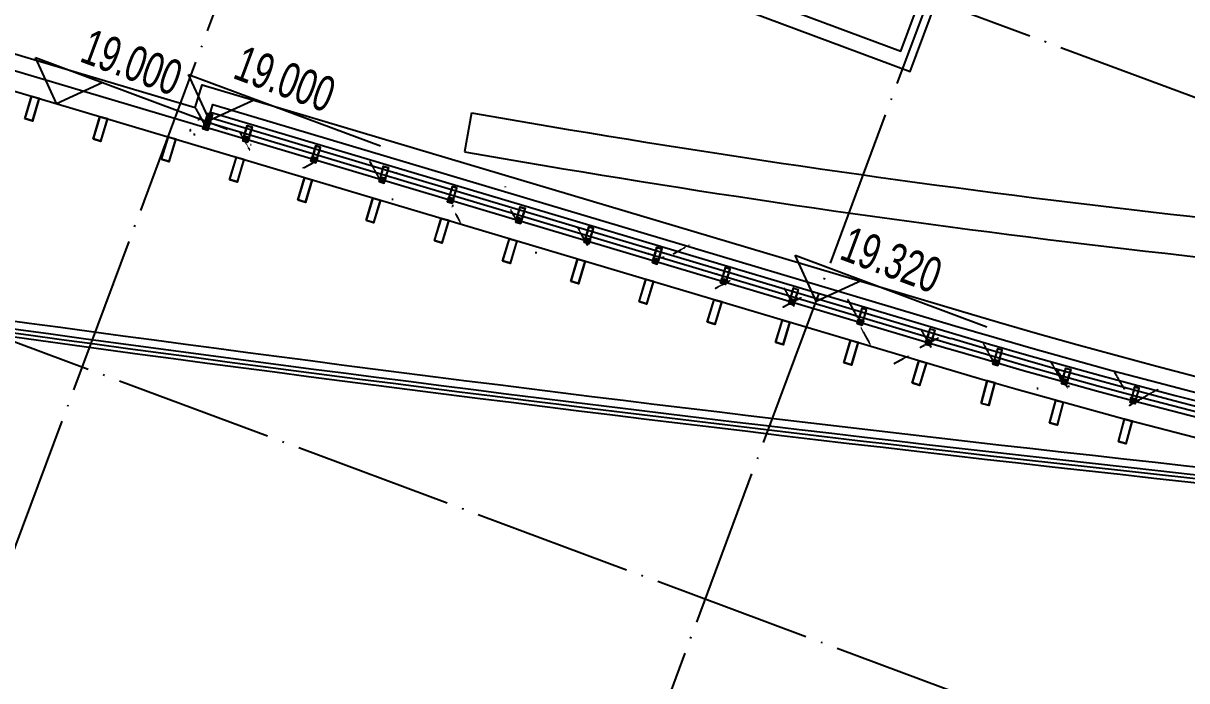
# Model space of a CAD drawing. Header units: millimetres. Extents: x 600121811 to 600690586, y 3472921280 to 3473279938.
# Drawn here: x 600512115 to 600526818, y 3473019964 to 3473028270 of the extents above; entities that cross this region are included whole.
import ezdxf

# ---------------------------------------------------------------- set-up
doc = ezdxf.new("R2010")
doc.units = ezdxf.units.MM
doc.header["$LTSCALE"] = 1000
for name, pattern in [('AX-MALL-GIRD-200$0$DOTE', [2.42, 2, -0.2, 0.02, -0.2]), ('AX-MALL-WALL-GJ$0$AUSGEZOGEN', [0]), ('AX-MALL-WALL-GJ$0$CENTER', [2, 1.25, -0.25, 0.25, -0.25]), ('AX-MALL-WALL-GJ$0$DASHED', [0.75, 0.5, -0.25]), ('AX-MALL-WALL-GJ$0$HIDDEN', [0.375, 0.25, -0.125]), ('AX-MALL-WALL-GJ$0$HIDDEN2', [4.7625, 3.175, -1.5875])]:
    doc.linetypes.add(name, pattern=pattern)
doc.layers.get('0').update_dxf_attribs({"linetype": 'CONTINUOUS'})
for name, color, linetype in [('AX-MALL-GIRD-200$0$A-Grid', 222, 'AX-MALL-GIRD-200$0$DOTE'), ('AX-MALL-GJ-200$0$A-Anno-Note', 241, 'CONTINUOUS'), ('AX-MALL-WALL-GJ$0$A-Anno-Levl', 201, 'CONTINUOUS'), ('AX-MALL-WALL-GJ$0$A-Anno-Note', 241, 'CONTINUOUS'), ('AX-MALL-WALL-GJ$0$A-Curt', 151, 'CONTINUOUS'), ('AX-MALL-WALL-GJ$0$A-Detl-Fine', 152, 'CONTINUOUS'), ('AX-MALL-WALL-GJ$0$A-Detl-Patt', 8, 'CONTINUOUS'), ('AX-MALL-WALL-GJ$0$A-Detl-Thin', 131, 'CONTINUOUS'), ('AX-MALL-WALL-GJ$0$A-SEE', 254, 'CONTINUOUS'), ('AX-MALL-WALL-GJ$0$AE-METL-01', 43, 'CONTINUOUS'), ('AX-MALL-WALL-GJ$0$AP', 3, 'CONTINUOUS'), ('AX-MALL-WALL-GJ$0$DASH', 8, 'AX-MALL-WALL-GJ$0$DASHED'), ('AX-MALL-WALL-GJ$0$FIX', 2, 'CONTINUOUS'), ('AX-MALL-WALL-GJ$0$GASKET', 2, 'CONTINUOUS'), ('AX-MALL-WALL-GJ$0$SF', 1, 'CONTINUOUS'), ('AX-MALL-WALL-GJ$0$TEXT', 2, 'CONTINUOUS')]:
    doc.layers.add(name, color=color, linetype=linetype)
doc.layers.add('AX-MALL-WALL-GJ$0$M-AUX-TO-ARCH', color=1, linetype='CONTINUOUS', plot=False)
doc.styles.add('AX-MALL-WALL-GJ$0$_TCH_DIM', font='zy_en.shx', dxfattribs={"width": 0.7, "bigfont": 'zy_cn.shx'})

# ---------------------------------------------------------------- blocks, each defined once
blk = doc.blocks.new('AX-MALL-GIRD-200')
at = {"layer": 'AX-MALL-GIRD-200$0$A-Grid'}
for p, q in [((600221348.7, 3473141169.5), (600579244.7, 3473007842.7)), ((600218521, 3473133579.1), (600576417, 3473000252.3)), ((600505995.4, 3473005495.7), (600544724.9, 3473109459.4)), ((600513866.9, 3473002563.3), (600552596.5, 3473106527.1))]:
    blk.add_line(p, q, dxfattribs=at)
blk = doc.blocks.new('AX-MALL-WALL-GJ$0$A$C5469763B')
at = {"layer": 'AX-MALL-WALL-GJ$0$A-Detl-Patt'}
for points in [[(-61725, 6615), (-61595, 6540), (-59993, 9315, -0.213164), (-59300, 9817, 0.012492), (-32985, 16037, 0.012492)], [(-61577, 6471), (-59950, 9290, -0.213164), (-59289, 9768, 0.012724), (-32485, 16117, 0.012724)], [(-61700, 6658), (-61614, 6608), (-60036, 9340, -0.213164), (-59310, 9866, 0.012256), (-33490, 15956, 0.012256)], [(-61750, 6571), (-60123, 9390, -0.213164), (-59331, 9964, 0.011779), (-34514, 15792, 0.011779)]]:
    blk.add_lwpolyline(points, format="xyb", dxfattribs=at)
blk = doc.blocks.new('AX-MALL-WALL-GJ$0$A$C3841687A')
at = {"layer": 'AX-MALL-WALL-GJ$0$A-Detl-Patt'}
for points in [[(-41363, 15736, 0.096912), (-9777, 24159, 0.096912)], [(-41349, 15537, 0.096838), (-9712, 23969, 0.096838)]]:
    blk.add_lwpolyline(points, format="xyb", dxfattribs=at)
for points in [[(-90923, 8657), (-84749, 10193), (-78633, 11529), (-72479, 12674), (-69382, 13160), (-66275, 13575), (-63160, 13914), (-60038, 14181), (-51306, 14768), (-51326, 15067), (-41364, 15736)], [(-90831, 8473), (-84704, 9998), (-78594, 11332), (-72445, 12477), (-69353, 12962), (-66251, 13377), (-63140, 13715), (-60023, 13982), (-51093, 14581), (-51113, 14881), (-41351, 15536)]]:
    blk.add_lwpolyline(points, dxfattribs=at)
blk = doc.blocks.new('AX-MALL-WALL-GJ$0$gerthrthrth')
at = {"layer": 'AX-MALL-WALL-GJ$0$A-SEE'}
for points in [[(-100, 300), (-100, 0), (0, 0), (0, 300)], [(-97, 297), (-97, 3), (-3, 3), (-3, 297)]]:
    blk.add_lwpolyline(points, close=True, dxfattribs=at)
blk = doc.blocks.new('AX-MALL-WALL-GJ$0$fgegrhrthr')
at = {"layer": 'AX-MALL-WALL-GJ$0$A-Curt'}
for p, q in [((396720, 59892), (406483, 60548)), ((396725, 59826), (406487, 60481)), ((396729, 59759), (406492, 60415)), ((396734, 59693), (406496, 60348)), ((396720, 59892), (396734, 59693))]:
    blk.add_line(p, q, dxfattribs=at)
for radius, end in [(85420, 294.70958), (85487, 294.70857), (85554, 294.70755), (85620, 294.70654)]:
    blk.add_arc((400732, 145775), radius, 273.86133, end, dxfattribs=at)
at = {"layer": 'AX-MALL-WALL-GJ$0$A-Detl-Fine', "color": 4}
blk.add_line((399812, 61037), (399902, 60545), dxfattribs=at)
for radius, end in [(145101, 286.68707), (145601, 286.67998)]:
    blk.add_arc((373569, 203745), radius, 280.41989, end, dxfattribs=at)
at = {"layer": 'AX-MALL-WALL-GJ$0$A-SEE'}
for points in [[(406515, 60099, 0.091189), (436618, 67762), (441311, 69668)], [(356856, 54711), (356435, 54084, 0.686329), (356971, 53321), (363180, 54866), (369283, 56199), (375424, 57342), (378510, 57826), (381606, 58240), (384711, 58577), (387823, 58844), (406515, 60099)]]:
    blk.add_lwpolyline(points, format="xyb", dxfattribs=at)
at = {"layer": 'AX-MALL-WALL-GJ$0$A-SEE', "xscale": -1.000000000000002, "rotation": 183.7264422941556}
for p in [(403610, 59904), (404508, 59964)]:
    blk.add_blockref('AX-MALL-WALL-GJ$0$gerthrthrth', p, dxfattribs=at)
at = {"layer": 'AX-MALL-WALL-GJ$0$AE-METL-01'}
for p, xscale, rotation in [((408996, 60303), -1.000000000000001, 185.5929735972777), ((407202, 60151), -1.000000000000001, 185.5929735972777), ((408099, 60222), -1.000000000000001, 185.5929735972777), ((405406, 60025), -1.000000000000002, 183.7264422941556), ((406304, 60085), -1.000000000000002, 183.7264422941556), ((400917, 59723), -1.000000000000002, 183.7264422941556), ((401814, 59783), -1.000000000000002, 183.7264422941556), ((402712, 59844), -1.000000000000002, 183.7264422941556), ((399121, 59602), -1.000000000000002, 183.7264422941556), ((400019, 59663), -1.000000000000002, 183.7264422941556), ((396427, 59422), -1.000000000000002, 183.7264422941556), ((397325, 59482), -1.000000000000002, 183.7264422941556), ((398223, 59542), -1.000000000000002, 183.7264422941556), ((394631, 59301), -1.000000000000002, 183.7264422941556), ((395529, 59361), -1.000000000000002, 183.7264422941556)]:
    blk.add_blockref('AX-MALL-WALL-GJ$0$gerthrthrth', p, dxfattribs=dict(at, xscale=xscale, rotation=rotation))
blk = doc.blocks.new('AX-MALL-WALL-GJ$0$尺寸分格点')
at = {"ltscale": 10}
h = blk.add_hatch(color=1, dxfattribs=at)
h.dxf.hatch_style = 1
edge = h.paths.add_edge_path()
edge.add_line((0, -1.5), (0, 0))
edge.add_line((0, 0), (-1.5, 0))
edge.add_arc((0, 0), 1.5, 180, 270)
edge = h.paths.add_edge_path()
edge.add_line((0, 1.5), (0, 0))
edge.add_line((0, 0), (1.5, 0))
edge.add_arc((0, 0), 1.5, 0, 90)
for p, q in [((-2.5, 0), (2.5, 0)), ((0, -2.5), (0, 2.5))]:
    blk.add_line(p, q)
blk.add_circle((0, 0), 1.5)
blk = doc.blocks.new('AX-MALL-WALL-GJ$0$定位点')
blk.add_blockref('AX-MALL-WALL-GJ$0$尺寸分格点', (0, 0))
blk = doc.blocks.new('AX-MALL-WALL-GJ$0$A$C3802349C')
at = {"layer": 'AX-MALL-WALL-GJ$0$GASKET'}
h = blk.add_hatch(dxfattribs=at)
h.set_pattern_fill('ANSI35', color=1, scale=0.375013, angle=-180, style=0)
h.set_pattern_definition([(225, (-14292809.6352, -9063882.4726), (0.84192712131, -0.84192712131), []), (225, (-14292810.4771, -9063882.4726), (0.84192712131, -0.84192712131), [1.48833094185, -0.29766618837, 0, -0.29766618837])])
edge = h.paths.add_edge_path()
edge.add_line((-4, 8), (-2, 8))
edge.add_line((-2, 8), (0, 0))
edge.add_line((0, 0), (-1, 0))
edge.add_arc((-173, -63), 184, 20.1575, 22.8407)
at = {"layer": 'AX-MALL-WALL-GJ$0$GASKET', "elevation": 0}
blk.add_lwpolyline([(-4, 8), (-2, 8), (0, 0), (-1, 0, 0.011708)], format="xyb", close=True, dxfattribs=at)
blk = doc.blocks.new('AX-MALL-WALL-GJ$0$A$C431B1AE9')
at = {"layer": 'AX-MALL-WALL-GJ$0$GASKET'}
h = blk.add_hatch(dxfattribs=at)
h.set_pattern_fill('ANSI37', color=1, scale=0.35, style=0)
h.set_pattern_definition([(45, (-14292809.63515, -9063882.47255), (-0.392886205297, 0.392886205297), []), (135, (-14292809.63515, -9063882.47255), (-0.392886205297, -0.392886205297), [])])
h.paths.add_polyline_path([(3, 0), (0, 0), (-2, 8), (-1, 8), (0, 7), (0, 7), (1, 8), (1, 8), (2, 7), (2, 7), (3, 8), (3, 8), (4, 7), (4, 7), (5, 8), (5, 8), (6, 7), (6, 7), (7, 8), (7, 8), (8, 7), (8, 7), (9, 8), (9, 8), (10, 7), (10, 7), (11, 8), (12, 8), (10, 0), (7, 0), (7, -1), (8, -1), (8, -2), (7, -3), (3, -3), (2, -2), (2, -1), (3, -1)])
edge = h.paths.add_edge_path(flags=16)
edge.add_ellipse((5, 4), major_axis=(-3, 0), ratio=0.583333, start_angle=0, end_angle=360, ccw=False)
h.paths.add_polyline_path([(4, 0), (4, -2), (6, -2), (6, 0)], flags=16)
for points in [[(7, 0), (10, 0), (12, 8), (11, 8), (10, 7), (10, 7), (9, 8), (9, 8), (8, 7), (8, 7), (7, 8), (7, 8), (6, 7), (6, 7), (5, 8), (5, 8), (4, 7), (4, 7), (3, 8), (3, 8), (2, 7), (2, 7), (1, 8), (1, 8), (0, 7), (0, 7), (-1, 8), (-2, 8), (0, 0), (3, 0), (3, 0), (3, -1), (2, -1), (2, -2), (3, -3), (7, -3), (8, -2), (8, -1), (7, -1)], [(6, 0), (6, -2), (4, -2), (4, 0)]]:
    blk.add_lwpolyline(points, close=True, dxfattribs=at)
at = {"layer": 'AX-MALL-WALL-GJ$0$GASKET', "extrusion": (0, 0, -1)}
blk.add_ellipse((5, 4), major_axis=(-3, 0), ratio=0.583333, dxfattribs=at)
blk = doc.blocks.new('AX-MALL-WALL-GJ$0$A$C6D1904FE')
at = {"color": 6, "ltscale": 10}
for name in ['AX-MALL-WALL-GJ$0$A$C3802349C', 'AX-MALL-WALL-GJ$0$A$C431B1AE9']:
    blk.add_blockref(name, (-5, 3), dxfattribs=at)
blk = doc.blocks.new('*U58')
at = {"color": 8, "linetype": 'AX-MALL-WALL-GJ$0$HIDDEN'}
for p, q in [((0, 2), (40, 2)), ((39, -3), (39, 3)), ((0, -2), (40, -2))]:
    blk.add_line(p, q, dxfattribs=at)
at = {"color": 0, "linetype": 'ByBlock'}
blk.add_lwpolyline([(0, 6), (-2, 6, 0.227103), (-3, 6, 0.35235), (-3, -6, 0.227103), (-2, -6), (0, -6)], format="xyb", close=True, dxfattribs=at)
at = {"color": 8, "linetype": 'AX-MALL-WALL-GJ$0$HIDDEN2'}
blk.add_lwpolyline([(-5, 1), (-2, 1), (-2, -1), (-5, -1)], dxfattribs=at)
at = {"color": 8, "linetype": 'ByBlock'}
blk.add_lwpolyline([(0, -3), (39, -3), (40, -2), (40, 2), (39, 3), (0, 3)], dxfattribs=at)
at = {"layer": 'AX-MALL-WALL-GJ$0$TEXT', "color": 8, "linetype": 'AX-MALL-WALL-GJ$0$CENTER'}
blk.add_line((43, 0), (-8, 0), dxfattribs=at)
blk = doc.blocks.new('AX-MALL-WALL-GJ$0$A$C4A6E1F89')
at = {"layer": 'AX-MALL-WALL-GJ$0$AP'}
for points in [[(31, 14), (31, 10), (27, 10), (27, 9), (31, 9), (31, 1), (-31, 1), (-31, 9), (-27, 9), (-27, 10), (-31, 10), (-31, 14), (-30, 15, 0.287441), (-30, 16), (-31, 18), (-31, 22), (-32, 22), (-32, 0), (32, 0), (32, 22), (31, 22), (31, 18), (30, 16, 0.287441), (30, 15)], [(0, 16), (0, 16), (28, 16), (28, 10), (30, 10), (31, 14), (30, 15, -0.244941), (30, 16), (31, 18), (31, 22, 0.414214), (30, 22), (29, 22, 1), (29, 21), (29, 21, -0.414214), (30, 20), (30, 19, -0.414214), (29, 18), (24, 18, -0.414214), (23, 19), (23, 20, -0.414214), (24, 21, 1), (24, 22), (21, 22), (21, 18), (11, 18), (9, 22), (8, 22), (8, 20), (-8, 20), (-8, 22), (-9, 22), (-11, 18), (-21, 18), (-21, 22), (-24, 22, 1), (-24, 21, -0.414214), (-23, 20), (-23, 19, -0.414214), (-24, 18), (-29, 18, -0.414214), (-30, 19), (-30, 20, -0.414214), (-29, 21), (-29, 21, 1), (-29, 22), (-30, 22, 0.414214), (-31, 22), (-31, 18), (-30, 16, -0.244941), (-30, 15), (-31, 14), (-30, 10), (-28, 10), (-28, 16), (0, 16)]]:
    blk.add_lwpolyline(points, format="xyb", close=True, dxfattribs=at)
at = {"layer": 'AX-MALL-WALL-GJ$0$FIX', "extrusion": (-4.68995e-09, -3.87722e-09, -1), "xscale": -1, "zscale": -1, "rotation": 270}
blk.add_blockref('*U58', (0, 16, 0), dxfattribs=at)
at = {"layer": 'AX-MALL-WALL-GJ$0$GASKET'}
blk.add_blockref('AX-MALL-WALL-GJ$0$A$C6D1904FE', (-26, 19, 0), dxfattribs=at)
at = {"layer": 'AX-MALL-WALL-GJ$0$GASKET', "extrusion": (0, 0, -1), "zscale": -1, "rotation": 270}
blk.add_blockref('AX-MALL-WALL-GJ$0$定位点', (0, 30, 0), dxfattribs=at)
at = {"layer": 'AX-MALL-WALL-GJ$0$GASKET', "xscale": -1}
blk.add_blockref('AX-MALL-WALL-GJ$0$A$C6D1904FE', (26, 19, 0), dxfattribs=at)
blk = doc.blocks.new('AX-MALL-WALL-GJ$0$A$C201F0766')
at = {"layer": 'AX-MALL-WALL-GJ$0$GASKET'}
h = blk.add_hatch(dxfattribs=at)
h.set_pattern_fill('HONEY', color=1, scale=0.375013, angle=-180, style=0)
h.set_pattern_definition([(180, (-14292808.1242, -9063908.84357), (-0.89299856511, -0.515572838758), [0.59533237674, -1.19066475348]), (300, (-14292808.1242, -9063908.84357), (0.89299845842, -0.51557302355), [0.59533237674, -1.19066475348]), (240, (-14292808.1242, -9063908.84357), (-1.0669e-07, -1.031145862308), [-1.19066475348, 0.59533237674])])
edge = h.paths.add_edge_path()
edge.add_ellipse((0, 8), major_axis=(0, 5.91), ratio=0.782714, start_angle=0, end_angle=360)
h = blk.add_hatch(dxfattribs=at)
h.set_pattern_fill('ANSI35', color=1, scale=0.375013, angle=-180, style=0)
h.set_pattern_definition([(225, (-14292808.1242, -9063908.8436), (0.84192712131, -0.84192712131), []), (225, (-14292808.9661, -9063908.8436), (0.84192712131, -0.84192712131), [1.48833094185, -0.29766618837, 0, -0.29766618837])])
edge = h.paths.add_edge_path()
edge.add_line((5, 7), (5, 7))
edge.add_ellipse((0, 8), major_axis=(0, 5.91), ratio=0.782714, start_angle=97.8994, end_angle=262.1006, ccw=False)
edge.add_line((-5, 7), (-5, 7))
edge.add_line((-5, 7), (-5, -1))
edge.add_arc((0, -13), 12.6, 68.4661, 111.5339, ccw=False)
edge.add_line((5, -1), (5, 7))
blk = doc.blocks.new('AX-MALL-WALL-GJ$0$A$C398804AB')
at = {"color": 3}
blk.add_lwpolyline([(-8, 0, 0.414214), (-7, 0), (0, 0), (0, 0), (0, 0), (7, 0, 0.414214), (8, 0)], format="xyb", dxfattribs=at)
at = {"layer": 'AX-MALL-WALL-GJ$0$AP'}
blk.add_lwpolyline([(-8, 0), (-8, 37), (-24, 37), (-24, 33, -0.414214), (-24, 33), (-25, 33, -1), (-25, 34, 0.414214), (-25, 34), (-25, 36, 0.414214), (-25, 36), (-31, 36, 0.414214), (-31, 36), (-31, 34, 0.414214), (-31, 34, -1), (-31, 33), (-32, 33, -0.414214), (-32, 33), (-32, 182, -0.414214), (-32, 183), (32, 183, -0.414214), (32, 182), (32, 33, -0.414214), (32, 33), (31, 33, -1), (31, 34, 0.414214), (31, 34), (31, 36, 0.414214), (31, 36), (25, 36, 0.414214), (25, 36), (25, 34, 0.414214), (25, 34, -1), (25, 33), (24, 33, -0.414214), (24, 33), (24, 37), (8, 37), (8, 0)], format="xyb", dxfattribs=at)
for points in [[(30, 41), (-30, 41), (-30, 64), (-28, 65), (-28, 85), (-30, 86), (-30, 93), (-28, 94), (-28, 114), (-30, 115), (-30, 180), (30, 180), (30, 115), (28, 114), (28, 94), (30, 93), (30, 86), (28, 85), (28, 65), (30, 64)], [(-5, 3), (-5, 37), (5, 37), (5, 3)]]:
    blk.add_lwpolyline(points, close=True, dxfattribs=at)
blk = doc.blocks.new('AX-MALL-WALL-GJ$0$A$C031A570D')
at = {"layer": 'AX-MALL-WALL-GJ$0$GASKET'}
h = blk.add_hatch(dxfattribs=at)
h.set_pattern_fill('ANSI37', color=1, scale=0.35, style=0)
h.set_pattern_definition([(45, (-28686473.8823, -17866958.96207), (-0.392886205297, 0.392886205297), []), (135, (-28686473.8823, -17866958.96207), (-0.392886205297, -0.392886205297), [])])
edge = h.paths.add_edge_path(flags=16)
edge.add_line((0, -3), (-1, -3))
edge.add_arc((-1, -2), 0.2, 180, 270, ccw=False)
edge.add_line((-1, -2), (-1, -1))
edge.add_arc((-1, -1), 0.2, 90, 180, ccw=False)
edge.add_line((-1, -1), (0, -1))
edge.add_arc((0, -1), 0.2, 0, 90, ccw=False)
edge.add_line((1, -1), (1, -2))
edge.add_arc((0, -2), 0.2, 270, 360, ccw=False)
edge = h.paths.add_edge_path(flags=16)
edge.add_line((3, -7), (3, -5))
edge.add_arc((3, -6), 0.514, 14.4729, 73.432)
edge.add_arc((0, -16), 11.6, 75.7697, 104.7475)
edge.add_arc((-3, -6), 0.433, 99.6576, 168.1638)
edge.add_line((-3, -5), (-3, -7))
edge.add_arc((-3, -7), 0.5, 180, 252.653)
edge.add_arc((0, 2), 9.72, 252.6533, 287.3467)
edge.add_arc((3, -7), 0.5, 287.347, 360)
edge = h.paths.add_edge_path()
edge.add_line((4, -10), (5, -10))
edge.add_arc((5, -10), 0.2, 270, 383.1986)
edge.add_line((5, -10), (4, -3))
edge.add_arc((4, -3), 0.2, 15.4713, 90)
edge.add_line((4, -3), (2, -3))
edge.add_arc((2, -2), 0.2, 180, 270, ccw=False)
edge.add_line((1, -2), (1, -2))
edge.add_arc((2, -2), 0.2, 90, 180, ccw=False)
edge.add_line((2, -1), (2, -1))
edge.add_arc((2, -1), 0.2, 270, 360)
edge.add_line((2, -1), (2, 0))
edge.add_arc((2, 0), 0.2, 360, 450)
edge.add_line((2, 0), (-2, 0))
edge.add_arc((-2, 0), 0.2, 90, 180)
edge.add_line((-3, 0), (-3, -1))
edge.add_arc((-2, -1), 0.2, 180, 270)
edge.add_line((-2, -1), (-2, -1))
edge.add_arc((-2, -2), 0.2, 0, 90, ccw=False)
edge.add_line((-1, -2), (-1, -2))
edge.add_arc((-2, -2), 0.2, -90, 0, ccw=False)
edge.add_line((-2, -3), (-5, -3))
edge.add_arc((-5, -2), 0.5, 180, 270, ccw=False)
edge.add_line((-5, -2), (-5, -1))
edge.add_line((-5, -1), (-6, -1))
edge.add_arc((-6, -2), 0.7, 90, 180)
edge.add_line((-6, -2), (-6, -3))
edge.add_arc((-22, -3), 15.3, -26.5634, 0.9702, ccw=False)
edge.add_arc((-8, -10), 0.4, 154.8453, 325.7815)
edge.add_arc((-18, -3), 13.1, 328.1404, 352.6787)
edge.add_arc((-5, -5), 0.2, 90, 160.1791, ccw=False)
edge.add_line((-5, -5), (-4, -5))
edge.add_arc((-4, -5), 0.2, -24.4013, 90, ccw=False)
edge.add_line((-4, -5), (-6, -10))
edge.add_line((-6, -10), (-4, -10))
edge.add_line((-4, -10), (-4, -10))
edge.add_line((-4, -10), (-4, -10))
edge.add_line((-4, -10), (-3, -9))
edge.add_arc((-3, -10), 0.25, 90, 131.3934, ccw=False)
edge.add_line((-3, -9), (-3, -9))
edge.add_arc((-3, -9), 0.1, 0, 90, ccw=False)
edge.add_line((-3, -9), (-3, -10))
edge.add_line((-3, -10), (-3, -10))
edge.add_line((-3, -10), (-3, -10))
edge.add_line((-3, -10), (-3, -10))
edge.add_line((-3, -10), (-3, -10))
edge.add_line((-3, -10), (-3, -10))
edge.add_line((-3, -10), (-3, -10))
edge.add_line((-3, -10), (-2, -10))
edge.add_line((-2, -10), (-2, -10))
edge.add_line((-2, -10), (-2, -10))
edge.add_line((-2, -10), (-2, -9))
edge.add_arc((-1, -10), 0.25, 90, 131.3934, ccw=False)
edge.add_line((-1, -9), (-1, -9))
edge.add_arc((-1, -9), 0.1, 0, 90, ccw=False)
edge.add_line((-1, -9), (-1, -10))
edge.add_line((-1, -10), (-1, -10))
edge.add_line((-1, -10), (-1, -10))
edge.add_line((-1, -10), (-1, -10))
edge.add_line((-1, -10), (-1, -10))
edge.add_line((-1, -10), (-1, -10))
edge.add_line((-1, -10), (-1, -10))
edge.add_line((-1, -10), (-1, -10))
edge.add_line((-1, -10), (-1, -10))
edge.add_line((-1, -10), (-1, -10))
edge.add_line((-1, -10), (0, -9))
edge.add_arc((0, -10), 0.25, 90, 131.3934, ccw=False)
edge.add_line((0, -9), (0, -9))
edge.add_arc((0, -9), 0.1, 0, 90, ccw=False)
edge.add_line((0, -9), (0, -10))
edge.add_line((0, -10), (0, -10))
edge.add_line((0, -10), (0, -10))
edge.add_line((0, -10), (0, -10))
edge.add_line((0, -10), (0, -10))
edge.add_line((0, -10), (0, -10))
edge.add_line((0, -10), (0, -10))
edge.add_line((0, -10), (1, -10))
edge.add_line((1, -10), (1, -10))
edge.add_line((1, -10), (1, -10))
edge.add_line((1, -10), (1, -9))
edge.add_arc((2, -10), 0.25, 90, 131.3934, ccw=False)
edge.add_line((2, -9), (2, -9))
edge.add_arc((2, -9), 0.1, 0, 90, ccw=False)
edge.add_line((2, -9), (2, -10))
edge.add_line((2, -10), (2, -10))
edge.add_line((2, -10), (2, -10))
edge.add_line((2, -10), (2, -10))
edge.add_line((2, -10), (2, -10))
edge.add_line((2, -10), (2, -10))
edge.add_line((2, -10), (2, -10))
edge.add_line((2, -10), (2, -10))
edge.add_line((2, -10), (2, -10))
edge.add_line((2, -10), (3, -10))
edge.add_line((3, -10), (3, -9))
edge.add_arc((3, -10), 0.25, 90, 131.3934, ccw=False)
edge.add_line((3, -9), (4, -9))
edge.add_arc((4, -9), 0.1, 0, 90, ccw=False)
edge.add_line((4, -9), (4, -10))
edge.add_line((4, -10), (4, -10))
edge.add_line((4, -10), (4, -10))
edge.add_line((4, -10), (4, -10))
edge.add_line((4, -10), (3, -10))
edge.add_line((3, -10), (4, -10))
edge.add_line((4, -10), (4, -10))
edge.add_line((4, -10), (4, -10))
for points in [[(4, -10), (5, -10, 0.538437), (5, -10), (4, -3, 0.337162), (4, -3), (2, -3, -0.414214), (1, -2), (1, -2, -0.414214), (2, -1), (2, -1, 0.414214), (2, -1), (2, 0, 0.414214), (2, 0), (-2, 0, 0.414214), (-3, 0), (-3, -1, 0.414214), (-2, -1), (-2, -1, -0.414214), (-1, -2), (-1, -2, -0.414214), (-2, -3), (-5, -3, -0.414214), (-5, -2), (-5, -1), (-6, -1, 0.414214), (-6, -2), (-6, -3, -0.12072), (-8, -10, 0.923874), (-7, -10, 0.10748), (-5, -5, -0.316158), (-5, -5), (-4, -5, -0.545225), (-4, -5), (-6, -10), (-4, -10), (-4, -10), (-4, -10), (-3, -9, -0.182603), (-3, -9), (-3, -9, -0.414214), (-3, -9), (-3, -10), (-3, -10), (-3, -10), (-3, -10), (-3, -10), (-3, -10), (-3, -10), (-2, -10), (-2, -10), (-2, -10), (-2, -9, -0.182603), (-1, -9), (-1, -9, -0.414214), (-1, -9), (-1, -10), (-1, -10), (-1, -10), (-1, -10), (-1, -10), (-1, -10), (-1, -10), (-1, -10), (-1, -10), (-1, -10), (0, -9, -0.182603), (0, -9), (0, -9, -0.414214), (0, -9), (0, -10), (0, -10), (0, -10), (0, -10), (0, -10), (0, -10), (0, -10), (1, -10), (1, -10), (1, -10), (1, -9, -0.182603), (2, -9), (2, -9, -0.414214), (2, -9), (2, -10), (2, -10), (2, -10), (2, -10), (2, -10), (2, -10), (2, -10), (2, -10), (2, -10), (3, -10), (3, -9, -0.182603), (3, -9), (4, -9, -0.414214), (4, -9), (4, -10), (4, -10), (4, -10), (4, -10), (3, -10), (4, -10), (4, -10)], [(3, -7), (3, -5, 0.263087), (3, -5, 0.127118), (-3, -5, 0.308148), (-3, -5, -0.000004), (-3, -5), (-3, -7, 0.328073), (-3, -7, 0.152546), (3, -7, 0.328073)], [(0, -3), (-1, -3, -0.414214), (-1, -2), (-1, -1, -0.414214), (-1, -1), (0, -1, -0.414214), (1, -1), (1, -2, -0.414214)]]:
    blk.add_lwpolyline(points, format="xyb", close=True, dxfattribs=at)
blk = doc.blocks.new('AX-MALL-WALL-GJ$0$A$C4C804FB4')
at = {"layer": 'AX-MALL-WALL-GJ$0$GASKET', "color": 1}
for p, q in [((-8, 1, 0), (-13, 14, 0)), ((-13, 1, 0), (-8, 14, 0))]:
    blk.add_line(p, q, dxfattribs=at)
at = {"layer": 'AX-MALL-WALL-GJ$0$GASKET', "elevation": 0}
blk.add_lwpolyline([(-13, 1), (-13, 14), (-8, 14), (-8, 1)], close=True, dxfattribs=at)
at = {"color": 6, "ltscale": 10}
for name, p in [('AX-MALL-WALL-GJ$0$A$C398804AB', (0, -10, 0)), ('AX-MALL-WALL-GJ$0$A$C031A570D', (-28, 25, 0))]:
    blk.add_blockref(name, p, dxfattribs=at)
at = {"color": 2, "ltscale": 10}
blk.add_blockref('AX-MALL-WALL-GJ$0$A$C4A6E1F89', (0, -30, 0), dxfattribs=at)
at = {"color": 6, "ltscale": 10, "xscale": -1}
blk.add_blockref('AX-MALL-WALL-GJ$0$A$C031A570D', (28, 25, 0), dxfattribs=at)
at = {"layer": 'AX-MALL-WALL-GJ$0$GASKET', "yscale": 0.513574065589584, "zscale": 0.513574065589584}
for p, xscale in [((-10, 1, 0), 0.513574065589584), ((10, 1, 0), -0.513574065589584)]:
    blk.add_blockref('AX-MALL-WALL-GJ$0$A$C201F0766', p, dxfattribs=dict(at, xscale=xscale))
blk = doc.blocks.new('AX-MALL-WALL-GJ$0$A$C784C318B')
at = {"layer": 'AX-MALL-WALL-GJ$0$DASH', "linetype": 'ByBlock'}
h = blk.add_hatch(dxfattribs=at)
h.set_pattern_fill('ANSI36', color=256, scale=0.5, style=0)
h.set_pattern_definition([(45, (-1226.678, -141.4828), (0.4209495, 1.5434815), [1.984375, -0.396875, 0, -0.396875])])
edge = h.paths.add_edge_path()
edge.add_arc((28, 6), 21.7, 172.2435, 188.2838, ccw=False)
edge.add_line((6, 9), (5, 9))
edge.add_line((5, 9), (5, 9))
edge.add_line((5, 9), (5, 9))
edge.add_line((5, 9), (4, 8))
edge.add_line((4, 8), (4, 8))
edge.add_line((4, 8), (4, 7))
edge.add_line((4, 7), (4, 3))
edge.add_line((4, 3), (6, 3))
at = {"layer": 'AX-MALL-WALL-GJ$0$SF'}
h = blk.add_hatch(dxfattribs=at)
h.set_pattern_fill('ANSI37', color=256, scale=0.4, angle=540, style=0)
h.set_pattern_definition([(225, (-4469.9088, 24024.2913), (0.89802561, -0.89802561), []), (315, (-4469.9088, 24024.2913), (0.89802561, 0.89802561), [])])
edge = h.paths.add_edge_path(flags=0)
edge.add_line((0, 1), (-1, 1))
edge.add_line((-1, 1), (-1, 2))
edge.add_line((-1, 2), (0, 3))
edge.add_line((0, 3), (0, 3))
edge.add_line((0, 3), (1, 2))
edge.add_line((1, 2), (1, 1))
edge.add_line((1, 1), (1, 1))
edge.add_line((1, 1), (0, 1))
edge = h.paths.add_edge_path()
edge.add_arc((4, 3), 0.2, 270, 360, ccw=False)
edge.add_line((4, 3), (3, 3))
edge.add_arc((3, 3), 0.2, 255.9638, 270, ccw=False)
edge.add_line((3, 3), (3, 3))
edge.add_arc((3, 3), 0.2, 75.9638, 122.9052)
edge.add_line((3, 3), (2, 3))
edge.add_arc((3, 3), 0.2, 122.9052, 180)
edge.add_line((2, 3), (2, 1))
edge.add_line((2, 1), (3, 1))
edge.add_arc((3, 1), 0.2, 0, 90, ccw=False)
edge.add_line((3, 1), (3, 1))
edge.add_arc((3, 1), 0.2, 315, 360, ccw=False)
edge.add_line((3, 1), (2, 0))
edge.add_arc((2, 0), 0.2, 290.6589, 315, ccw=False)
edge.add_line((2, 0), (1, -1))
edge.add_arc((1, 0), 0.2, 240.2551, 290.6589, ccw=False)
edge.add_line((1, -1), (0, 0))
edge.add_arc((0, 0), 0.2, 60.2551, 90)
edge.add_line((0, 0), (0, 0))
edge.add_arc((0, 0), 0.2, 90, 117.7585)
edge.add_line((0, 0), (-1, -1))
edge.add_arc((-1, 0), 0.2, 248.6294, 297.7585, ccw=False)
edge.add_line((-1, -1), (-2, 0))
edge.add_arc((-2, 0), 0.2, 225, 248.6294, ccw=False)
edge.add_line((-2, 0), (-3, 1))
edge.add_arc((-3, 1), 0.2, 180, 225, ccw=False)
edge.add_line((-3, 1), (-3, 1))
edge.add_arc((-3, 1), 0.2, 90, 180, ccw=False)
edge.add_line((-3, 1), (-2, 1))
edge.add_arc((-2, 2), 0.2, 270, 360)
edge.add_line((-2, 2), (-2, 3))
edge.add_arc((-2, 3), 0.2, 0, 21.8014)
edge.add_line((-2, 3), (-2, 3))
edge.add_arc((-3, 3), 0.2, 21.8014, 64.6538)
edge.add_line((-2, 3), (-3, 3))
edge.add_arc((-3, 3), 0.2, 64.6538, 91.4285)
edge.add_arc((-3, 3), 0.2, 88.5715, 104.2811)
edge.add_line((-3, 3), (-3, 3))
edge.add_arc((-3, 3), 0.2, 270, 284.2811, ccw=False)
edge.add_line((-3, 3), (-6, 3))
edge.add_arc((-6, 3), 0.2, 180, 270, ccw=False)
edge.add_line((-6, 3), (-6, 8))
edge.add_arc((-6, 8), 0.2, 135, 180, ccw=False)
edge.add_line((-6, 8), (-6, 8))
edge.add_arc((-6, 8), 0.2, 90, 135, ccw=False)
edge.add_line((-6, 8), (-6, 8))
edge.add_arc((-6, 7), 0.5, 65.9871, 90, ccw=False)
edge.add_line((-5, 8), (-3, 7))
edge.add_arc((-3, 7), 0.2, 245.9871, 254.4759)
edge.add_line((-3, 7), (-3, 7))
edge.add_arc((-3, 7), 0.2, 254.4759, 294.6235)
edge.add_line((-3, 7), (-3, 7))
edge.add_arc((-3, 7), 0.2, 294.6235, 335.3764)
edge.add_line((-3, 7), (-3, 7))
edge.add_arc((-3, 7), 0.2, 335.3764, 383.7495)
edge.add_line((-3, 7), (-3, 7))
edge.add_arc((-3, 7), 0.2, 23.7495, 67.8336)
edge.add_line((-3, 7), (-3, 8))
edge.add_arc((-3, 7), 0.2, 67.8336, 74.8091)
edge.add_line((-3, 8), (-5, 8))
edge.add_arc((-5, 8), 0.2, 74.8091, 81.2538)
edge.add_line((-5, 8), (-5, 8))
edge.add_arc((-5, 8), 0.2, 81.2538, 81.8219)
edge.add_line((-5, 8), (-6, 8))
edge.add_arc((-6, 9), 0.2, 204.3411, 261.8219, ccw=False)
edge.add_line((-6, 8), (-6, 9))
edge.add_arc((-6, 9), 0.2, 164.3577, 204.3411, ccw=False)
edge.add_line((-6, 9), (-6, 9))
edge.add_arc((-6, 9), 0.2, 97.9696, 164.3577, ccw=False)
edge.add_line((-6, 9), (-5, 9))
edge.add_arc((-5, 9), 0.2, 89.1186, 97.9696, ccw=False)
edge.add_line((-5, 9), (-5, 9))
edge.add_line((-5, 9), (-2, 8))
edge.add_arc((-2, 9), 0.5, 251.5826, 285.6993)
edge.add_line((-2, 8), (0, 9))
edge.add_arc((0, 9), 0.2, 115.0169, 150.1011, ccw=False)
edge.add_line((0, 9), (0, 9))
edge.add_arc((0, 9), 0.2, 57.5288, 115.0169, ccw=False)
edge.add_line((0, 9), (0, 9))
edge.add_arc((0, 9), 0.2, 29.7449, 57.5288, ccw=False)
edge.add_line((0, 9), (1, 8))
edge.add_arc((1, 8), 0.2, 209.7449, 243.4349)
edge.add_line((1, 8), (1, 8))
edge.add_arc((1, 8), 0.2, 243.4349, 305.9097)
edge.add_line((1, 8), (2, 8))
edge.add_arc((1, 8), 0.2, 305.9097, 329.7436)
edge.add_line((2, 8), (2, 9))
edge.add_arc((2, 9), 0.2, 113.6294, 149.7436, ccw=False)
edge.add_line((2, 9), (2, 9))
edge.add_arc((2, 9), 0.2, 51.009, 113.6294, ccw=False)
edge.add_line((2, 9), (3, 9))
edge.add_arc((2, 9), 0.2, 30.1243, 51.009, ccw=False)
edge.add_line((3, 9), (3, 8))
edge.add_arc((3, 8), 0.2, 210.1243, 243.9704)
edge.add_line((3, 8), (3, 8))
edge.add_arc((3, 8), 0.2, 243.9704, 304.992)
edge.add_line((4, 8), (4, 8))
edge.add_line((4, 8), (4, 8))
edge.add_arc((4, 8), 0.5, 0, 28.4722, ccw=False)
edge.add_line((4, 8), (4, 3))
at = {"layer": 'AX-MALL-WALL-GJ$0$DASH', "linetype": 'ByBlock'}
blk.add_arc((27, 6), 21.4, 172.1334, 188.3938, dxfattribs=at)
at = {"layer": 'AX-MALL-WALL-GJ$0$FIX', "linetype": 'AX-MALL-WALL-GJ$0$AUSGEZOGEN'}
blk.add_lwpolyline([(2, 1), (2, 3, -0.254408), (2, 3), (3, 3, -0.207734), (3, 3), (3, 3, 0.061321), (3, 3), (4, 3, 0.414214), (4, 3), (4, 8, -0.150748), (5, 9, 0.666712), (5, 9), (4, 9, 0.097571), (4, 9), (4, 9, 0.158895), (4, 9), (4, 8, -0.104371), (4, 8), (4, 8, -0.279557), (3, 8), (3, 8, -0.148764), (3, 8), (3, 9, 0.09138), (3, 9), (2, 9, 0.280242), (2, 9), (2, 9, 0.158895), (2, 9), (2, 8, -0.104371), (2, 8), (1, 8, -0.279557), (1, 8), (1, 8, -0.148069), (1, 8), (0, 9, 0.121828), (0, 9), (0, 9, 0.256236), (0, 9), (0, 9, 0.154291), (0, 9), (-2, 8, -0.149972), (-2, 8), (-5, 9), (-5, 9, 0.038639), (-5, 9), (-6, 9, 0.298056), (-6, 9), (-6, 9, 0.176252), (-6, 9), (-6, 8, 0.256202), (-6, 8), (-5, 8, -0.002478), (-5, 8), (-5, 8, -0.028128), (-5, 8), (-3, 8, -0.030446), (-3, 8), (-3, 7, -0.194761), (-3, 7), (-3, 7, -0.214258), (-3, 7), (-3, 7, -0.179716), (-3, 7), (-3, 7, -0.176991), (-3, 7), (-3, 7, -0.037056), (-3, 7), (-5, 8, 0.105161), (-6, 8), (-6, 8, 0.198912), (-6, 8), (-6, 8, 0.198913), (-6, 8), (-6, 3, 0.414214), (-6, 3), (-3, 3, 0.062394), (-3, 3), (-3, 3, -0.062394), (-3, 3), (-3, 3, -0.111047), (-3, 3), (-2, 3, -0.189189), (-2, 3), (-2, 3, -0.095415), (-2, 3), (-2, 2, -0.414214), (-2, 1), (-3, 1, 0.414214), (-3, 1), (-3, 1, 0.198912), (-3, 1), (-2, 0, 0.103469), (-2, 0), (-1, -1, 0.217712), (-1, -1), (0, 0, -0.121715), (0, 0), (0, 0, -0.13052), (0, 0), (1, -1, 0.223544), (1, -1), (2, 0, 0.106609), (2, 0), (3, 1, 0.198912), (3, 1), (3, 1, 0.414214), (3, 1), (2, 1)], format="xyb", dxfattribs=at)
blk.add_lwpolyline([(1, 1), (1, 2), (0, 3), (0, 3), (-1, 2), (-1, 1), (0, 1), (1, 1), (1, 1)], dxfattribs=at)
blk.add_arc((3, 8), 0.2, 209.7449, 243.4349, dxfattribs=at)
blk = doc.blocks.new('AX-MALL-WALL-GJ$0$A$C19D66471')
at = {"layer": 'AX-MALL-WALL-GJ$0$SF'}
h = blk.add_hatch(dxfattribs=at)
h.set_pattern_fill('ANSI37', color=256, scale=0.2, style=0)
h.set_pattern_definition([(45, (-14342781.08188, -8933609.6078), (-0.224506403027, 0.224506403027), []), (135, (-14342781.08188, -8933609.6078), (-0.224506403027, -0.224506403027), [])])
edge = h.paths.add_edge_path()
edge.add_line((3, 6), (0, 6))
edge.add_line((0, 6), (0, 0))
edge.add_line((0, 0), (3, 0))
edge.add_arc((16, 3), 13.3, 166.9082, 193.0904, ccw=False)
at = {"layer": 'AX-MALL-WALL-GJ$0$GASKET'}
blk.add_lwpolyline([(3, 6), (0, 6), (0, 0), (3, 0, -0.114741), (3, 6, -56428.507758)], format="xyb", dxfattribs=at)
blk = doc.blocks.new('AX-MALL-WALL-GJ$0$A$C5C751F9A')
at = {"layer": 'AX-MALL-WALL-GJ$0$AP', "ltscale": 0.2}
blk.add_lwpolyline([(-2, 8), (-2, 34), (-4, 34), (-4, 40), (-9, 40), (-9, 41), (-6, 41), (-6, 42), (-7, 42, -0.57467), (-7, 43), (-6, 44, -0.327351), (-6, 45, -0.477203), (-5, 44), (-5, 41), (-4, 41), (-4, 44, -0.477203), (-3, 45, -0.327351), (-3, 44), (-2, 43, -0.57467), (-2, 42), (-3, 42), (-3, 41), (-3, 35), (0, 35), (0, 6), (-20, 6), (-20, 21), (-18, 21), (-18, 8)], format="xyb", close=True, dxfattribs=at)
at = {"color": 6, "ltscale": 10}
for name, p in [('AX-MALL-WALL-GJ$0$A$C784C318B', (-6, -3)), ('AX-MALL-WALL-GJ$0$A$C19D66471', (-3, 35, 0))]:
    blk.add_blockref(name, p, dxfattribs=at)
blk = doc.blocks.new('AX-MALL-WALL-GJ$0$A$C74202379')
at = {"layer": 'AX-MALL-WALL-GJ$0$AP', "elevation": 0}
for points in [[(-31, -16), (-31, -20), (-27, -20), (-27, -21), (-31, -21), (-31, -29), (31, -29), (31, -21), (27, -21), (27, -20), (31, -20), (31, -16), (30, -15, -0.287441), (30, -14), (31, -12), (31, -8), (32, -8), (32, -30), (-33, -30), (-33, -8), (-31, -8), (-31, -12), (-30, -14, -0.287441), (-30, -15)], [(0, -14), (0, -15), (-28, -15), (-28, -20), (-30, -20), (-31, -17), (-30, -15, 0.244941), (-30, -14), (-31, -12), (-31, -9, -0.414214), (-31, -8), (-29, -8, -1), (-29, -9), (-29, -9, 0.414214), (-30, -10), (-30, -11, 0.414214), (-29, -12), (-24, -12, 0.414214), (-23, -11), (-23, -10, 0.414214), (-24, -9, -1), (-24, -8), (-21, -8), (-21, -12), (-11, -12), (-9, -8), (-9, -8), (-9, -10), (8, -10), (8, -8), (9, -8), (11, -12), (21, -12), (21, -8), (24, -8, -1), (24, -9, 0.414214), (23, -10), (23, -11, 0.414214), (24, -12), (29, -12, 0.414214), (30, -11), (30, -10, 0.414214), (29, -9), (29, -9, -1), (29, -8), (30, -8, -0.414214), (31, -9), (31, -12), (30, -14, 0.244941), (30, -15), (31, -17), (30, -20), (28, -20), (28, -15), (0, -15)]]:
    blk.add_lwpolyline(points, format="xyb", close=True, dxfattribs=at)
at = {"color": 6, "ltscale": 10, "xscale": -1}
for name, p in [('AX-MALL-WALL-GJ$0$A$C398804AB', (0, -10, 0)), ('AX-MALL-WALL-GJ$0$A$C5C751F9A', (-33, -8, 0))]:
    blk.add_blockref(name, p, dxfattribs=at)
at = {"layer": 'AX-MALL-WALL-GJ$0$FIX', "extrusion": (4.68995e-09, -3.87722e-09, -1), "zscale": -1, "rotation": 90}
blk.add_blockref('*U58', (0, -15, 0), dxfattribs=at)
at = {"layer": 'AX-MALL-WALL-GJ$0$GASKET', "yscale": 0.5135740655895841}
for p, xscale, zscale in [((-10, 6), 0.5135740655895841, 0.5135740655895841), ((-10, 1, 0), 0.5135740655895841, 0.5135740655895841), ((10, 1, 0), -0.5135740655895841, 0.513574065589584)]:
    blk.add_blockref('AX-MALL-WALL-GJ$0$A$C201F0766', p, dxfattribs=dict(at, xscale=xscale, zscale=zscale))
at = {"layer": 'AX-MALL-WALL-GJ$0$GASKET', "extrusion": (0, 0, -1), "xscale": -1, "zscale": -1, "rotation": 90}
blk.add_blockref('AX-MALL-WALL-GJ$0$定位点', (0, 0), dxfattribs=at)
at = {"layer": 'AX-MALL-WALL-GJ$0$GASKET', "xscale": -1}
blk.add_blockref('AX-MALL-WALL-GJ$0$A$C6D1904FE', (26, -11, 0), dxfattribs=at)
blk = doc.blocks.new('AX-MALL-WALL-GJ$0$mqst5')
at = {"color": 6, "ltscale": 10, "xscale": -1}
for p, rotation in [((511942, -539597, 0), 5.468608150854566), ((510148, -539750, 0), 4.264036278219026), ((508362, -539870, 0), 3.842248711949185), ((506565, -539991, 0), 3.842248711949185), ((502972, -540235, 0), 3.515373992936226), ((504768, -540112, 0), 3.84224871171905), ((501177, -540358, 0), 3.515373993007849)]:
    blk.add_blockref('AX-MALL-WALL-GJ$0$A$C4C804FB4', p, dxfattribs=dict(at, rotation=rotation))
at = {"color": 6, "ltscale": 10}
for p, rotation in [((511045, -539678, 0), 4.906138440697879), ((507463, -539931, 0), 3.842248720860949), ((509260, -539810, 0), 3.842248720860962), ((505667, -540051, 0), 3.842248721091042), ((503870, -540175), 4.169124335734645), ((502074, -540297, 0), 4.304353930570747), ((500279, -540416, 0), 4.169296456771714)]:
    blk.add_blockref('AX-MALL-WALL-GJ$0$A$C4C804FB4', p, dxfattribs=dict(at, rotation=rotation))
at = {"color": 2, "ltscale": 10, "rotation": 3.726442858894342}
blk.add_blockref('AX-MALL-WALL-GJ$0$A$C74202379', (499755, -540450, 0), dxfattribs=at)
blk = doc.blocks.new('AX-MALL-WALL-GJ')
at = {"layer": 'AX-MALL-WALL-GJ$0$A-Anno-Levl'}
for p, q in [((600512534, 3473027257), (600512270, 3473027836)), ((600512270, 3473027836), (600514694, 3473026933)), ((600514469, 3473027046), (600514205, 3473027625)), ((600514205, 3473027625), (600516629, 3473026722)), ((600512534, 3473027257), (600513113, 3473027522)), ((600514469, 3473027046), (600515048, 3473027310)), ((600522135, 3473024761), (600521870, 3473025340)), ((600521870, 3473025340), (600524294, 3473024437)), ((600522135, 3473024761), (600522714, 3473025026))]:
    blk.add_line(p, q, dxfattribs=at)
at = {"layer": 'AX-MALL-WALL-GJ$0$A-Detl-Thin'}
for points in [[(600516998, 3473030018), (600523323, 3473027661), (600525278, 3473032909), (600520687, 3473034620), (600519151, 3473030496), (600517417, 3473031142)], [(600517255, 3473030135), (600523206, 3473027919), (600525021, 3473032791), (600520804, 3473034362), (600519268, 3473030239), (600517535, 3473030885)]]:
    blk.add_lwpolyline(points, close=True, dxfattribs=at)
at = {"layer": 'AX-MALL-WALL-GJ$0$A-Anno-Note'}
for name, p, rotation in [('AX-MALL-WALL-GJ$0$mqst5', (600234778, 3473707866), 339.5681613092246), ('AX-MALL-WALL-GJ$0$A$C3841687A', (600557212, 3472995455), 339.5681613098035)]:
    blk.add_blockref(name, p, dxfattribs=dict(at, rotation=rotation))
at = {"layer": 'AX-MALL-WALL-GJ$0$A-Detl-Thin', "color": 0, "rotation": 339.5681613098035}
blk.add_blockref('AX-MALL-WALL-GJ$0$fgegrhrthr', (600121811, 3473109515), dxfattribs=at)
at = {"layer": 'AX-MALL-WALL-GJ$0$A-SEE'}
blk.add_blockref('AX-MALL-GIRD-200', (0, 0), dxfattribs=at)
at = {"layer": 'AX-MALL-WALL-GJ$0$M-AUX-TO-ARCH', "rotation": 339.5681613092246}
blk.add_blockref('AX-MALL-WALL-GJ$0$A$C5469763B', (600557212, 3472995455), dxfattribs=at)
at = {"layer": 'AX-MALL-WALL-GJ$0$A-Anno-Note', "style": 'AX-MALL-WALL-GJ$0$_TCH_DIM', "width": 0.7}
for s, p in [('19.000', (600512811, 3473027794)), ('19.000', (600514746, 3473027583)), ('19.320', (600522412, 3473025298))]:
    blk.add_text(s, height=446.2, rotation=339.5682, dxfattribs=at).set_placement(p)

msp = doc.modelspace()

# ---------------------------------------------------------------- block references
at = {"layer": 'AX-MALL-GJ-200$0$A-Anno-Note'}
msp.add_blockref('AX-MALL-WALL-GJ', (0, 0), dxfattribs=at)

doc.saveas('drawing.dxf')
